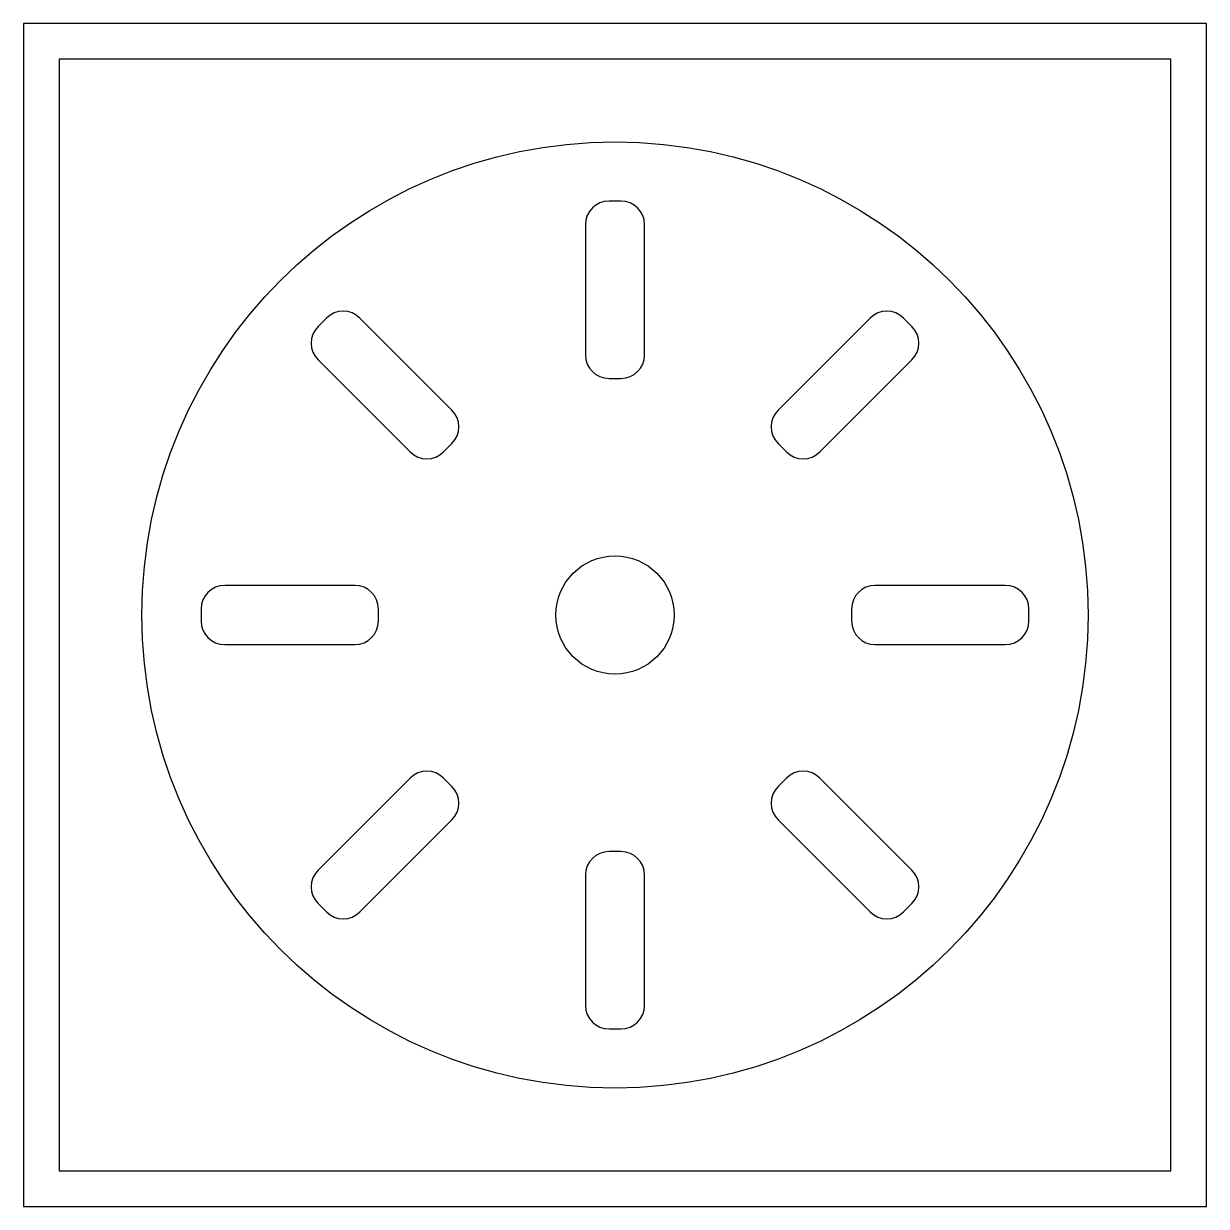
# Model space of a CAD drawing. Header units: millimetres. Extents: x -50 to 50, y 0 to 100.
import ezdxf

# ---------------------------------------------------------------- set-up
doc = ezdxf.new("R2010")
doc.units = ezdxf.units.MM
doc.header["$LTSCALE"] = 0.1

msp = doc.modelspace()

# ---------------------------------------------------------------- linework, layer by layer
msp.add_lwpolyline([(-50, 0), (50, 0), (50, 100), (-50, 100)], close=True)
at = {"color": 8}
msp.add_lwpolyline([(-47, 3), (47, 3), (47, 97), (-47, 97)], close=True, dxfattribs=at)
for points in [[(-0.5, 70), (0.5, 70, 0.41421), (2.5, 72), (2.5, 83, 0.41421), (0.5, 85), (-0.5, 85, 0.41421), (-2.5, 83), (-2.5, 72, 0.41421)], [(-14.5, 63.79), (-13.79, 64.5, 0.41421), (-13.79, 67.32), (-21.57, 75.1, 0.41421), (-24.4, 75.1), (-25.1, 74.4, 0.41421), (-25.1, 71.57), (-17.32, 63.79, 0.41421)], [(13.79, 64.5), (14.5, 63.79, 0.41421), (17.32, 63.79), (25.1, 71.57, 0.41421), (25.1, 74.4), (24.4, 75.1, 0.41421), (21.57, 75.1), (13.79, 67.32, 0.41421)], [(-20, 49.5), (-20, 50.5, 0.41421), (-22, 52.5), (-33, 52.5, 0.41421), (-35, 50.5), (-35, 49.5, 0.41421), (-33, 47.5), (-22, 47.5, 0.41421)], [(20, 50.5), (20, 49.5, 0.41421), (22, 47.5), (33, 47.5, 0.41421), (35, 49.5), (35, 50.5, 0.41421), (33, 52.5), (22, 52.5, 0.41421)], [(-13.79, 35.5), (-14.5, 36.21, 0.41421), (-17.32, 36.21), (-25.1, 28.43, 0.41421), (-25.1, 25.6), (-24.4, 24.9, 0.41421), (-21.57, 24.9), (-13.79, 32.68, 0.41421)], [(14.5, 36.21), (13.79, 35.5, 0.41421), (13.79, 32.68), (21.57, 24.9, 0.41421), (24.4, 24.9), (25.1, 25.6, 0.41421), (25.1, 28.43), (17.32, 36.21, 0.41421)], [(0.5, 30), (-0.5, 30, 0.41421), (-2.5, 28), (-2.5, 17, 0.41421), (-0.5, 15), (0.5, 15, 0.41421), (2.5, 17), (2.5, 28, 0.41421)]]:
    msp.add_lwpolyline(points, format="xyb", close=True, dxfattribs=at)
for radius in [40, 5]:
    msp.add_circle((0, 50), radius)

doc.saveas('drawing.dxf')
